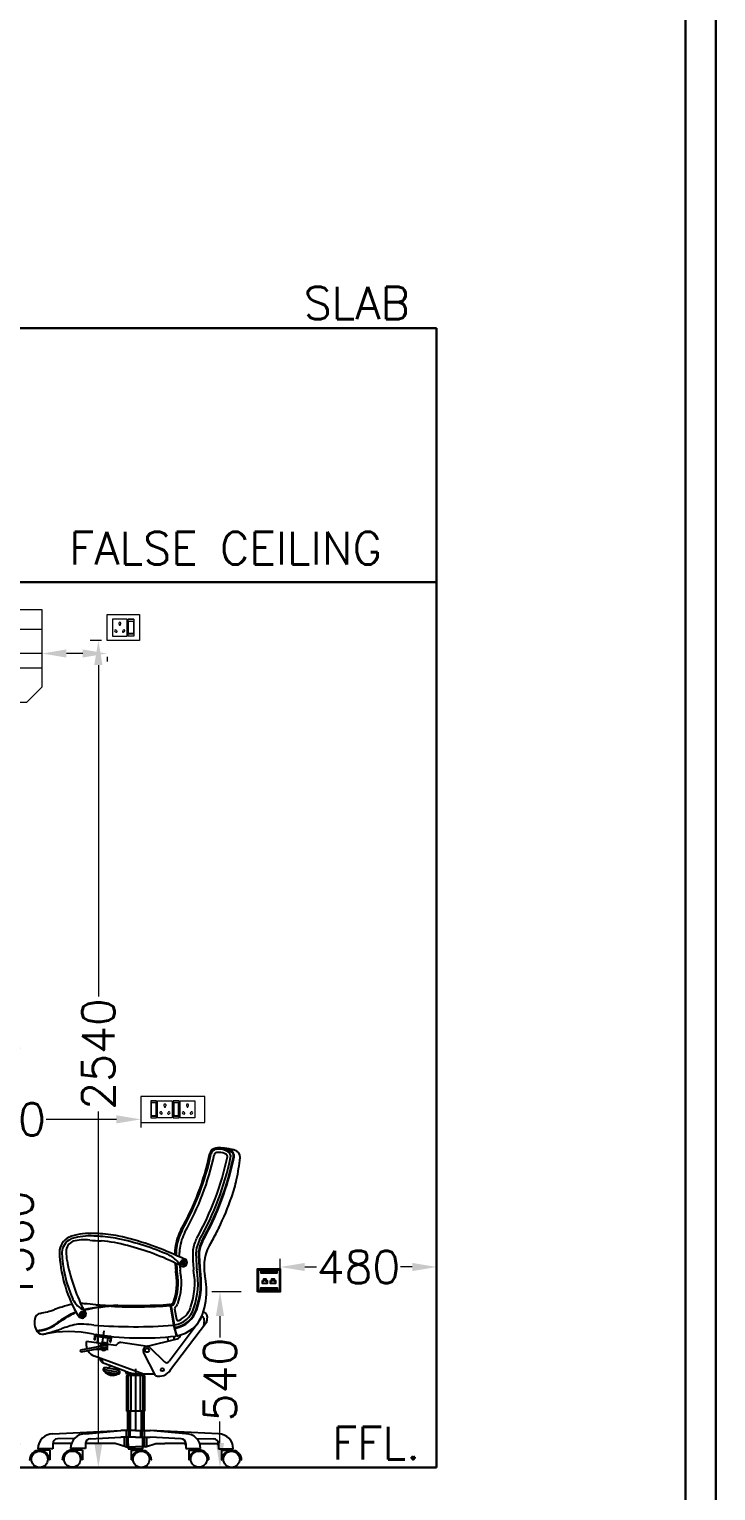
# Model space of a CAD drawing. Header units: millimetres. Extents: x 3552052 to 4144896, y -707811 to -630695.
# Drawn here: x 3720529 to 3722638, y -696804 to -692314 of the extents above; entities that cross this region are included whole.
import ezdxf

# ---------------------------------------------------------------- set-up
doc = ezdxf.new("R2010")
doc.units = ezdxf.units.MM
doc.header["$LTSCALE"] = 6
doc.header["$MEASUREMENT"] = 0
doc.layers.get('0').update_dxf_attribs({"linetype": 'CONTINUOUS', "lineweight": 0})
doc.layers.get('Defpoints').update_dxf_attribs({"linetype": 'CONTINUOUS', "lineweight": 0})
for name, color, linetype, lineweight in [('ELE-2NOS OF 6-16 RAW POWER SOCKET', 1, 'CONTINUOUS', 0), ('ELE-4M UPS P.SB', 3, 'CONTINUOUS', 0), ('ELE-SOCKET NMBERING', 7, 'CONTINUOUS', 9), ('ELE.LAN POINT', 3, 'CONTINUOUS', 0), ('EQP', 6, 'CONTINUOUS', 0), ('HVAC', 3, 'CONTINUOUS', 15), ('LIGHT', 2, 'CONTINUOUS', 0), ('MEP_HVAC_RA_DUCT', 1, 'CONTINUOUS', 0)]:
    doc.layers.add(name, color=color, linetype=linetype, lineweight=lineweight)
doc.layers.add('ELE-6A AC SOCKET', color=7, linetype='CONTINUOUS', lineweight=0, true_color=0x00ceb6)
doc.styles.add('Annotation', font='tahoma.ttf')
doc.styles.add('ROMANS', font='romans.shx')
doc.dimstyles.new('AEPL1', dxfattribs={"dimtxt": 100, "dimasz": 75, "dimexe": 25, "dimexo": 50, "dimtad": 0, "dimdec": 0, "dimtxsty": 'ROMANS', "dimcen": 2.5, "dimclrd": 7, "dimclre": 7, "dimclrt": 7, "dimadec": 0, "dimazin": 0, "dimtfac": 1, "dimtdec": 0, "dimtmove": 0, "dimatfit": 3, "dimfxl": 1, "dimlwd": 0, "dimlwe": 0, "dimarcsym": 0})

# ---------------------------------------------------------------- blocks, each defined once
blk = doc.blocks.new('FGFFF')
at = {"layer": 'HVAC', "color": 1}
for p, q in [((3634023.8, -694515.9), (3634973.8, -694515.9)), ((3634023.8, -694634.9), (3634973.8, -694634.9))]:
    blk.add_line(p, q, dxfattribs=at)
at = {"layer": 'HVAC', "color": 8}
for p, q in [((3634123.3, -694634.9), (3634123.3, -694679.6)), ((3634874.4, -694634.9), (3634874.4, -694679.6)), ((3634123.3, -694655.2), (3634874.4, -694655.2)), ((3634123.3, -694679.6), (3634874.4, -694679.6))]:
    blk.add_line(p, q, dxfattribs=at)
at = {"layer": 'HVAC', "color": 1}
blk.add_lwpolyline([(3634023.8, -694455.3), (3634973.8, -694455.3), (3634973.8, -694693.6), (3634926.3, -694741.1), (3634071.3, -694741.1), (3634023.8, -694693.6)], close=True, dxfattribs=at)
blk = doc.blocks.new('EQ2WE')
at = {"layer": 'ELE-6A AC SOCKET', "lineweight": 0}
for p, q in [((-99, 170), (-215, 170)), ((-215, 170), (-215, 36)), ((-99, 36), (-99, 170)), ((-91, 36), (-91, 170)), ((-91, 170), (-45, 170)), ((-45, 170), (-91, 170)), ((-87, 51), (-87, 155)), ((-87, 155), (-48, 155)), ((-48, 155), (-48, 51)), ((-45, 170), (-45, 36)), ((-45, 170), (-45, 36)), ((-215, 36), (-99, 36)), ((-45, 36), (-91, 36)), ((-48, 55), (-87, 55)), ((-48, 51), (-87, 51))]:
    blk.add_line(p, q, dxfattribs=at)
blk.add_lwpolyline([(0, 0), (-257, 0), (-257, 206), (0, 206)], close=True, dxfattribs=at)
for centre, radius, start, end in [((-157, 136), 9.08, 307.1584, 232.8416), ((-157, 127), 5.79, 161.4031, 18.5969), ((-190, 77), 7.83, 5.2689, 272.51), ((-184, 72), 6.31, 202.6838, 75.0951), ((-130, 72), 6.31, 104.9049, 337.3162), ((-124, 77), 7.83, 267.49, 174.7311)]:
    blk.add_arc(centre, radius, start, end, dxfattribs=at)
blk = doc.blocks.new('RTUH 6U')
at = {"layer": 'ELE-2NOS OF 6-16 RAW POWER SOCKET', "color": 30, "lineweight": 0, "ltscale": 300}
for p, q in [((-311.5, -26.5), (-226.5, -26.5)), ((-311.5, -123.5), (-311.5, -26.5)), ((-226.5, -26.5), (-226.5, -123.5)), ((-187.1, -26.5), (-220.9, -26.5)), ((-220.9, -26.5), (-220.9, -123.5)), ((-189.9, -37), (-218, -37)), ((-218, -37), (-218, -113)), ((-189.9, -40.4), (-218, -40.4)), ((-189.9, -113), (-189.9, -37)), ((-187.1, -123.5), (-187.1, -26.5)), ((-187.1, -123.5), (-187.1, -26.5)), ((-181.4, -123.5), (-181.4, -26.5)), ((-181.4, -26.5), (-96.4, -26.5)), ((-96.4, -26.5), (-96.4, -123.5)), ((-57, -26.5), (-90.8, -26.5)), ((-90.8, -26.5), (-90.8, -123.5)), ((-59.8, -37), (-88, -37)), ((-88, -37), (-88, -113)), ((-59.8, -40.4), (-88, -40.4)), ((-59.8, -113), (-59.8, -37)), ((-57, -123.5), (-57, -26.5)), ((-57, -123.5), (-57, -26.5)), ((-226.5, -123.5), (-311.5, -123.5)), ((-187.1, -123.5), (-220.9, -123.5)), ((-220.9, -123.5), (-187.1, -123.5)), ((-218, -113), (-189.9, -113)), ((-96.4, -123.5), (-181.4, -123.5)), ((-57, -123.5), (-90.8, -123.5)), ((-90.8, -123.5), (-57, -123.5)), ((-88, -113), (-59.8, -113))]:
    blk.add_line(p, q, dxfattribs=at)
blk.add_lwpolyline([(0, 0), (-368.5, 0), (-368.5, -150), (0, -150)], close=True, dxfattribs=at)
for centre, radius, start, end in [((-293.2, -56.1), 5.7, 87.48997, 354.73109), ((-288.7, -52.1), 4.6, 284.90486, 157.31619), ((-249.3, -52.1), 4.6, 22.68381, 255.09514), ((-244.8, -56.1), 5.7, 185.26891, 92.51003), ((-163.1, -56.1), 5.7, 87.48997, 354.73109), ((-158.6, -52.1), 4.6, 284.90486, 157.31619), ((-119.2, -52.1), 4.6, 22.68381, 255.09514), ((-114.7, -56.1), 5.7, 185.26891, 92.51003), ((-269, -99), 6.62, 127.15837, 52.84163), ((-269, -92.3), 4.22, 341.40312, 198.59688), ((-138.9, -99), 6.62, 127.15837, 52.84163), ((-138.9, -92.3), 4.22, 341.40312, 198.59688)]:
    blk.add_arc(centre, radius, start, end, dxfattribs=at)
blk = doc.blocks.new('*D233')
at = {"layer": 'Defpoints', "color": 0, "transparency": 16777216}
for p in [(3720032.1, -695592.2), (3720872.1, -695592.2), (3720872.1, -695662.8)]:
    blk.add_point(p, dxfattribs=at)
at = {"layer": 'ELE-4M UPS P.SB', "color": 7, "lineweight": 0, "transparency": 16777216}
for p, q in [((3720032.1, -695642.2), (3720032.1, -695687.8)), ((3720107.1, -695662.8), (3720322.9, -695662.8)), ((3720797.1, -695662.8), (3720581.3, -695662.8)), ((3720872.1, -695642.2), (3720872.1, -695687.8))]:
    blk.add_line(p, q, dxfattribs=at)
at = {"layer": 'ELE-4M UPS P.SB', "color": 7, "transparency": 16777216}
for points in [[(3720107.1, -695650.3), (3720107.1, -695675.3), (3720032.1, -695662.8)], [(3720797.1, -695650.3), (3720797.1, -695675.3), (3720872.1, -695662.8)]]:
    blk.add_solid(points, dxfattribs=at)
at = {"layer": 'ELE-4M UPS P.SB', "color": 7, "lineweight": -3, "transparency": 16777216, "insert": (3720452.1, -695662.8), "char_height": 100, "attachment_point": 5, "style": 'ROMANS'}
blk.add_mtext('840', dxfattribs=at)
blk = doc.blocks.new('*D234')
at = {"layer": 'Defpoints', "color": 0, "transparency": 16777216}
for p in [(3721780.6, -696116.3), (3721300.6, -696192.2), (3721780.6, -696192.2)]:
    blk.add_point(p, dxfattribs=at)
at = {"layer": 'ELE-4M UPS P.SB', "color": 7, "lineweight": 0, "transparency": 16777216}
for p, q in [((3721300.6, -696142.2), (3721300.6, -696091.3)), ((3721375.6, -696116.3), (3721411.4, -696116.3)), ((3721705.6, -696116.3), (3721669.8, -696116.3)), ((3721780.6, -696142.2), (3721780.6, -696091.3))]:
    blk.add_line(p, q, dxfattribs=at)
at = {"layer": 'ELE-4M UPS P.SB', "color": 7, "transparency": 16777216}
for points in [[(3721375.6, -696103.8), (3721375.6, -696128.8), (3721300.6, -696116.3)], [(3721705.6, -696103.8), (3721705.6, -696128.8), (3721780.6, -696116.3)]]:
    blk.add_solid(points, dxfattribs=at)
at = {"layer": 'ELE-4M UPS P.SB', "color": 7, "lineweight": -3, "transparency": 16777216, "insert": (3721540.6, -696116.3), "char_height": 100, "attachment_point": 5, "style": 'ROMANS'}
blk.add_mtext('480', dxfattribs=at)
blk = doc.blocks.new('*D235')
at = {"layer": 'Defpoints', "color": 0, "transparency": 16777216}
for p in [(3721230.6, -696192.2), (3721115.3, -696732.2), (3721230.6, -696732.2)]:
    blk.add_point(p, dxfattribs=at)
at = {"layer": 'ELE-4M UPS P.SB', "color": 7, "lineweight": 0, "transparency": 16777216}
for p, q in [((3721180.6, -696192.2), (3721090.3, -696192.2)), ((3721115.3, -696267.2), (3721115.3, -696333)), ((3721115.3, -696657.2), (3721115.3, -696591.4)), ((3721180.6, -696732.2), (3721090.3, -696732.2))]:
    blk.add_line(p, q, dxfattribs=at)
at = {"layer": 'ELE-4M UPS P.SB', "color": 7, "transparency": 16777216}
for points in [[(3721102.8, -696267.2), (3721127.8, -696267.2), (3721115.3, -696192.2)], [(3721102.8, -696657.2), (3721127.8, -696657.2), (3721115.3, -696732.2)]]:
    blk.add_solid(points, dxfattribs=at)
at = {"layer": 'ELE-4M UPS P.SB', "color": 7, "lineweight": -3, "transparency": 16777216, "insert": (3721115.3, -696462.2), "char_height": 100, "attachment_point": 5, "rotation": 90, "style": 'ROMANS'}
blk.add_mtext('540', dxfattribs=at)
blk = doc.blocks.new('*D236')
at = {"layer": 'Defpoints', "color": 0, "transparency": 16777216}
for p in [(3720568.6, -694192), (3720768.6, -694192), (3720568.6, -694231.6)]:
    blk.add_point(p, dxfattribs=at)
at = {"layer": 'ELE-4M UPS P.SB', "color": 7, "lineweight": 0, "transparency": 16777216}
for p, q in [((3720568.6, -694231.6), (3720493.6, -694231.6)), ((3720568.6, -694242), (3720568.6, -694256.6)), ((3720693.6, -694231.6), (3720643.6, -694231.6)), ((3720768.6, -694242), (3720768.6, -694256.6))]:
    blk.add_line(p, q, dxfattribs=at)
at = {"layer": 'ELE-4M UPS P.SB', "color": 7, "transparency": 16777216}
for points in [[(3720643.6, -694219.1), (3720643.6, -694244.1), (3720568.6, -694231.6)], [(3720693.6, -694219.1), (3720693.6, -694244.1), (3720768.6, -694231.6)]]:
    blk.add_solid(points, dxfattribs=at)
at = {"layer": 'ELE-4M UPS P.SB', "color": 7, "lineweight": -3, "transparency": 16777216, "insert": (3720364.4, -694231.6), "char_height": 100, "attachment_point": 5, "style": 'ROMANS'}
blk.add_mtext('200', dxfattribs=at)
blk = doc.blocks.new('*D263')
at = {"layer": 'Defpoints', "color": 0, "transparency": 16777216}
for p in [(3720801.9, -694192), (3720741.8, -696732.2), (3720801.9, -696732.2)]:
    blk.add_point(p, dxfattribs=at)
at = {"layer": 'ELE-4M UPS P.SB', "color": 7, "lineweight": 0, "transparency": 16777216}
for p, q in [((3720751.9, -694192), (3720716.8, -694192)), ((3720741.8, -694267), (3720741.8, -695285.3)), ((3720741.8, -696657.2), (3720741.8, -695638.9)), ((3720751.9, -696732.2), (3720716.8, -696732.2))]:
    blk.add_line(p, q, dxfattribs=at)
at = {"layer": 'ELE-4M UPS P.SB', "color": 7, "transparency": 16777216}
for points in [[(3720729.3, -694267), (3720754.3, -694267), (3720741.8, -694192)], [(3720729.3, -696657.2), (3720754.3, -696657.2), (3720741.8, -696732.2)]]:
    blk.add_solid(points, dxfattribs=at)
at = {"layer": 'ELE-4M UPS P.SB', "color": 7, "lineweight": -3, "transparency": 16777216, "insert": (3720741.8, -695462.1), "char_height": 100, "attachment_point": 5, "rotation": 90, "style": 'ROMANS'}
blk.add_mtext('2540', dxfattribs=at)
blk = doc.blocks.new('*D580')
at = {"layer": 'Defpoints', "color": 0, "transparency": 16777216}
for p in [(3720528.6, -695372.2), (3720490.1, -696732.2), (3720528.6, -696732.2)]:
    blk.add_point(p, dxfattribs=at)
at = {"layer": 'EQP', "color": 7, "lineweight": 0, "transparency": 16777216}
for p, q in [((3720478.6, -695372.2), (3720465.1, -695372.2)), ((3720490.1, -695447.2), (3720490.1, -695882.5)), ((3720490.1, -696657.2), (3720490.1, -696221.9)), ((3720478.6, -696732.2), (3720465.1, -696732.2))]:
    blk.add_line(p, q, dxfattribs=at)
at = {"layer": 'EQP', "color": 7, "transparency": 16777216}
for points in [[(3720477.6, -695447.2), (3720502.6, -695447.2), (3720490.1, -695372.2)], [(3720477.6, -696657.2), (3720502.6, -696657.2), (3720490.1, -696732.2)]]:
    blk.add_solid(points, dxfattribs=at)
at = {"layer": 'EQP', "color": 7, "lineweight": -3, "transparency": 16777216, "insert": (3720490.1, -696052.2), "char_height": 100, "attachment_point": 5, "rotation": 90, "style": 'ROMANS'}
blk.add_mtext('1360', dxfattribs=at)

msp = doc.modelspace()

# ---------------------------------------------------------------- linework, layer by layer
at = {"color": 7, "lineweight": 30}
for points in [[(3722637.9, -683374.7), (3722637.9, -699403), (3713637.9, -699403), (3713637.9, -683374.7)], [(3722544.7, -683468), (3722544.7, -699309.7), (3713731.2, -699309.7), (3713731.2, -683468)]]:
    msp.add_lwpolyline(points, close=True, dxfattribs=at)
at = {"layer": 'ELE-4M UPS P.SB', "color": 7, "lineweight": 30}
for p, q in [((3721233.1, -696124.9), (3721230.6, -696122.4)), ((3721298.1, -696124.9), (3721300.6, -696122.4)), ((3721230.6, -696192.2), (3721233.1, -696189.7)), ((3721300.6, -696192.2), (3721298.1, -696189.7))]:
    msp.add_line(p, q, dxfattribs=at)
at = {"layer": 'ELE-4M UPS P.SB', "color": 0, "lineweight": -3}
for points in [[(3721230.6, -696192.2), (3721230.6, -696122.4), (3721300.6, -696122.4), (3721300.6, -696192.2)], [(3721233.1, -696189.7), (3721233.1, -696124.9), (3721298.1, -696124.9), (3721298.1, -696189.7)], [(3721240.6, -696129.4), (3721240.6, -696134.4), (3721290.6, -696134.4), (3721290.6, -696129.4)], [(3721240.6, -696185.2), (3721240.6, -696180.2), (3721290.6, -696180.2), (3721290.6, -696185.2)]]:
    msp.add_lwpolyline(points, close=True, dxfattribs=at)
at = {"layer": 'ELE.LAN POINT', "color": 3, "lineweight": -3}
for points in [[(3721245.4, -696157.8), (3721249.6, -696157.8), (3721249.6, -696152.3), (3721256.1, -696152.3), (3721256.1, -696157.8), (3721260.4, -696157.8), (3721260.4, -696167.5), (3721245.4, -696167.5)], [(3721246.1, -696158.6), (3721250.4, -696158.6), (3721250.4, -696153.1), (3721255.4, -696153.1), (3721255.4, -696158.6), (3721259.6, -696158.6), (3721259.6, -696166.8), (3721246.1, -696166.8)]]:
    msp.add_lwpolyline(points, close=True, dxfattribs=at)
at = {"layer": 'ELE.LAN POINT', "color": 2, "lineweight": -3}
for points in [[(3721270.8, -696157.8), (3721275, -696157.8), (3721275, -696152.3), (3721281.6, -696152.3), (3721281.6, -696157.8), (3721285.8, -696157.8), (3721285.8, -696167.5), (3721270.8, -696167.5)], [(3721271.6, -696158.6), (3721275.8, -696158.6), (3721275.8, -696153.1), (3721280.8, -696153.1), (3721280.8, -696158.6), (3721285, -696158.6), (3721285, -696166.8), (3721271.6, -696166.8)]]:
    msp.add_lwpolyline(points, close=True, dxfattribs=at)
at = {"layer": 'EQP', "lineweight": -3}
for p, q in [((3721010.4, -696098.5), (3720992.5, -696107)), ((3720997.6, -696093.2), (3721006.5, -696112.1)), ((3720700, -696256.9), (3720682.1, -696265.5)), ((3720687.6, -696252.2), (3720696.3, -696270.6)), ((3720962.3, -696232.6), (3720973, -696294.9)), ((3720963.9, -696232.8), (3720974.2, -696292.8)), ((3720976, -696244.5), (3720981.6, -696276.8)), ((3721064.4, -696253.6), (3721072, -696259.4)), ((3721045.5, -696291.8), (3720959.1, -696406.4)), ((3721073.6, -696286.8), (3720960.6, -696436.8)), ((3721059.1, -696267.8), (3721063.3, -696270.9)), ((3721067.1, -696279.9), (3721064.9, -696298.4)), ((3721075.8, -696268.3), (3721073.6, -696286.8)), ((3720705.1, -696345.1), (3720704.5, -696348.5)), ((3720795.7, -696357.8), (3720705.1, -696345.1)), ((3720729.7, -696339.7), (3720731.4, -696327.8)), ((3720729.7, -696339.7), (3720732.2, -696340.1)), ((3720732.2, -696340.1), (3720733.4, -696330.9)), ((3720735.7, -696329.2), (3720776.9, -696335)), ((3720736.5, -696326.8), (3720777.2, -696332.5)), ((3720737, -696323.5), (3720777.7, -696329.2)), ((3720738.8, -696349.8), (3720741.6, -696330.1)), ((3720751.4, -696368.9), (3720759.3, -696312.2)), ((3720768.7, -696354), (3720771.5, -696334.2)), ((3720777.8, -696346.4), (3720779.1, -696337.3)), ((3720777.8, -696346.4), (3720780.3, -696346.8)), ((3720780.3, -696346.8), (3720781.9, -696334.9)), ((3720795.7, -696357.8), (3720802, -696351.4)), ((3720893.1, -696360.2), (3720810.3, -696348.5)), ((3720888.4, -696360.4), (3720983.9, -696336.6)), ((3720953.1, -696331.1), (3720956.1, -696343.5)), ((3720972.7, -696329.3), (3720975, -696338.8)), ((3720687.5, -696370.7), (3720769.1, -696355.3)), ((3720688.7, -696377.1), (3720770.3, -696361.7)), ((3720880.4, -696445.3), (3720730.3, -696390.6)), ((3720730.8, -696368.9), (3720771.9, -696368.9)), ((3720746.5, -696358.7), (3720768.7, -696354.6)), ((3720750.2, -696406.5), (3720746.5, -696396.5)), ((3720748, -696366.6), (3720770.2, -696362.4)), ((3720917, -696450.1), (3720880.5, -696377.7)), ((3720899.9, -696363.5), (3720944.5, -696407.5)), ((3720755.8, -696408.5), (3720752.1, -696398.7)), ((3720826.2, -696436.9), (3720754.6, -696410.9)), ((3720756.7, -696430), (3720807.6, -696440.6)), ((3720764.9, -696440.9), (3720764.8, -696441.3)), ((3720764.8, -696441.3), (3720795.7, -696447.8)), ((3720764.9, -696440.9), (3720795.8, -696447.4)), ((3720777.7, -696419.3), (3720777, -696421.5)), ((3720829.3, -696445.3), (3720826.2, -696436.9)), ((3720856.1, -696429), (3720856.1, -696618.2)), ((3720795.8, -696447.4), (3720795.7, -696447.8)), ((3720828.6, -696451.2), (3720828.6, -696559.2)), ((3720914.5, -696445.3), (3720829.3, -696445.3)), ((3720881.6, -696449.2), (3720830.6, -696449.2)), ((3720833.6, -696449.2), (3720833.6, -696559.2)), ((3720836.6, -696445.3), (3720836.6, -696449.2)), ((3720841.6, -696449.2), (3720841.6, -696559.2)), ((3720870.6, -696449.2), (3720870.6, -696559.2)), ((3720875.6, -696445.3), (3720875.6, -696449.2)), ((3720878.6, -696449.2), (3720878.6, -696559.2)), ((3720883.6, -696451.2), (3720883.6, -696559.2)), ((3720883.6, -696559.2), (3720828.6, -696559.2)), ((3720831.1, -696559.2), (3720831.1, -696618.2)), ((3720834.1, -696559.2), (3720834.1, -696618.2)), ((3720839.1, -696559.2), (3720839.1, -696618.2)), ((3720873.1, -696559.2), (3720873.1, -696618.2)), ((3720878.1, -696559.2), (3720878.1, -696618.2)), ((3720881.1, -696559.2), (3720881.1, -696618.2)), ((3720601.6, -696629.2), (3720811.1, -696618.2)), ((3720701.9, -696628.6), (3720811.1, -696618.2)), ((3720856.1, -696618.2), (3720811.1, -696618.2)), ((3720856.1, -696618.2), (3720811.1, -696618.2)), ((3720828.4, -696639.2), (3720828.4, -696618.2)), ((3720835.4, -696639.2), (3720835.4, -696618.2)), ((3720838.4, -696639.2), (3720838.4, -696618.2)), ((3720839.9, -696639.2), (3720839.9, -696618.2)), ((3720856.1, -696618.2), (3720901.1, -696618.2)), ((3720856.1, -696618.2), (3720901.1, -696618.2)), ((3720872.3, -696639.2), (3720872.3, -696618.2)), ((3720873.8, -696639.2), (3720873.8, -696618.2)), ((3720876.8, -696639.2), (3720876.8, -696618.2)), ((3720883.8, -696639.2), (3720883.8, -696618.2)), ((3721110.6, -696629.2), (3720901.1, -696618.2)), ((3721010.3, -696628.6), (3720901.1, -696618.2)), ((3720601.6, -696659.4), (3720601.6, -696674.7)), ((3720659.2, -696658.2), (3720606.6, -696658.2)), ((3720668.3, -696643.3), (3720616.3, -696644.4)), ((3720701.9, -696658.7), (3720701.9, -696674.1)), ((3720701.9, -696658.7), (3720701.9, -696674.1)), ((3720701.9, -696662.6), (3720701.9, -696674.1)), ((3720793.7, -696658.2), (3720706.9, -696658.2)), ((3720716.5, -696643.7), (3720811.1, -696639.2)), ((3720793.6, -696658.2), (3720793.7, -696658.2)), ((3720826.1, -696668.3), (3720793.6, -696658.2)), ((3720856.1, -696639.2), (3720811.1, -696639.2)), ((3720821.8, -696666.9), (3720821.8, -696639.2)), ((3720828.8, -696668.3), (3720828.8, -696639.2)), ((3720831.8, -696668.3), (3720831.8, -696639.2)), ((3720833.3, -696668.3), (3720833.3, -696639.2)), ((3720833.3, -696659.3), (3720833.3, -696674.6)), ((3720833.3, -696663.1), (3720833.3, -696674.6)), ((3720856.1, -696639.2), (3720901.1, -696639.2)), ((3720878.8, -696668.3), (3720878.8, -696639.2)), ((3720880.3, -696668.3), (3720880.3, -696639.2)), ((3720883.3, -696668.3), (3720883.3, -696639.2)), ((3720886.1, -696668.3), (3720918.6, -696658.2)), ((3720890.3, -696666.9), (3720890.3, -696639.2)), ((3720995.6, -696643.7), (3720901.1, -696639.2)), ((3720918.6, -696658.2), (3720946.1, -696658.2)), ((3721005.3, -696658.2), (3720946.1, -696658.2)), ((3721010.3, -696658.7), (3721010.3, -696674.1)), ((3721010.3, -696658.7), (3721010.3, -696674.1)), ((3721010.3, -696662.6), (3721010.3, -696674.1)), ((3721043.8, -696643.3), (3721095.9, -696644.4)), ((3721052.9, -696658.2), (3721105.6, -696658.2)), ((3721110.6, -696659.4), (3721110.6, -696674.7)), ((3720530.4, -696709.2), (3720531.4, -696709.2)), ((3720601.6, -696674.7), (3720556.1, -696674.7)), ((3720592.3, -696679.2), (3720561.3, -696679.2)), ((3720571.3, -696674.7), (3720571.3, -696679.2)), ((3720586.3, -696674.7), (3720571.3, -696674.7)), ((3720586.3, -696674.7), (3720586.3, -696679.2)), ((3720592.3, -696709.2), (3720591.3, -696709.2)), ((3720592.3, -696679.2), (3720592.3, -696709.2)), ((3720631.7, -696708.6), (3720630.6, -696708.6)), ((3720701.9, -696674.1), (3720656.4, -696674.1)), ((3720692.6, -696678.6), (3720661.6, -696678.6)), ((3720686.6, -696674.1), (3720671.6, -696674.1)), ((3720671.6, -696674.1), (3720671.6, -696678.6)), ((3720684.1, -696674.1), (3720674.1, -696674.1)), ((3720686.6, -696674.1), (3720686.6, -696678.6)), ((3720692.6, -696708.6), (3720691.5, -696708.6)), ((3720692.6, -696678.6), (3720692.6, -696708.6)), ((3720826.1, -696668.3), (3720856.1, -696668.3)), ((3720833.3, -696668.3), (3720833.3, -696674.6)), ((3720833.3, -696674.6), (3720878.8, -696674.6)), ((3720842.6, -696679.1), (3720842.6, -696709.1)), ((3720842.6, -696679.1), (3720873.6, -696679.1)), ((3720842.6, -696709.1), (3720843.6, -696709.1)), ((3720848.6, -696674.6), (3720863.6, -696674.6)), ((3720848.6, -696674.6), (3720848.6, -696679.1)), ((3720851.1, -696674.6), (3720861.1, -696674.6)), ((3720886.1, -696668.3), (3720856.1, -696668.3)), ((3720863.6, -696674.6), (3720863.6, -696679.1)), ((3720903.5, -696709.1), (3720904.6, -696709.1)), ((3721010.3, -696674.1), (3721055.8, -696674.1)), ((3721019.5, -696678.6), (3721050.5, -696678.6)), ((3721019.5, -696678.6), (3721019.5, -696708.6)), ((3721019.5, -696708.6), (3721020.6, -696708.6)), ((3721025.5, -696674.1), (3721025.5, -696678.6)), ((3721025.5, -696674.1), (3721040.5, -696674.1)), ((3721028, -696674.1), (3721038, -696674.1)), ((3721040.5, -696674.1), (3721040.5, -696678.6)), ((3721080.5, -696708.6), (3721081.5, -696708.6)), ((3721110.6, -696674.7), (3721156.1, -696674.7)), ((3721119.8, -696679.2), (3721119.8, -696709.2)), ((3721119.8, -696679.2), (3721150.8, -696679.2)), ((3721119.8, -696709.2), (3721120.9, -696709.2)), ((3721125.8, -696674.7), (3721140.8, -696674.7)), ((3721125.8, -696674.7), (3721125.8, -696679.2)), ((3721140.8, -696674.7), (3721140.8, -696679.2)), ((3721180.8, -696709.2), (3721181.8, -696709.2))]:
    msp.add_line(p, q, dxfattribs=at)
for centre, radius in [((3721002, -696102.5), 7), ((3720691.7, -696260.9), 7), ((3720691.7, -696260.9), 7), ((3720891.4, -696372.2), 6.09), ((3720938, -696431.9), 4.87), ((3720561.3, -696707.2), 25), ((3720661.6, -696706.6), 25), ((3720873.6, -696707.1), 25), ((3721050.5, -696706.6), 25), ((3721150.8, -696707.2), 25)]:
    msp.add_circle(centre, radius, dxfattribs=at)
for centre, radius, start, end in [((3721105.5, -695772.7), 22, 97.1447, 170.4578), ((3721105.5, -695772.7), 20, 97.1135, 170.4578), ((3721105.5, -695772.7), 18, 97.0765, 170.4578), ((3721105.5, -695772.7), 8, 90, 171.8543), ((3721111.3, -695813.1), 62.7, 88.2485, 97.8024), ((3721111.3, -695813.1), 60.7, 88.213, 97.8024), ((3721111.3, -695813.1), 58.7, 88.5989, 97.8024), ((3721116.7, -695898), 133.7, 92.062, 94.7929), ((3721112.7, -695806.6), 42.3, 58.2441, 91.1284), ((3721112.7, -695806.6), 52.3, 57.4104, 90), ((3721113.7, -695826.6), 76.2, 61.5627, 90.4078), ((3721113.7, -695826.6), 74.2, 61.5627, 90.4369), ((3721104.1, -695955.4), 205.3, 77.4002, 84.816), ((3721131.3, -695776.6), 17, 348.2027, 58.2441), ((3721141.4, -695810.8), 56.3, 70.5878, 82.2896), ((3721141.9, -695774.5), 15, 348.4834, 61.5627), ((3721141.9, -695774.5), 17, 348.4834, 61.5627), ((3721155.3, -695779.1), 22, 356.9636, 78.2816), ((3720289.6, -695600.8), 811.8, 330.3848, 348.0448), ((3720289.6, -695600.8), 813.8, 330.3848, 348.0448), ((3720289.6, -695600.8), 815.8, 330.3848, 348.0448), ((3720289.6, -695600.8), 825.8, 330.3848, 348.0663), ((3720289.6, -695600.8), 866.8, 330.4706, 348.2027), ((3720289.6, -695600.8), 876.8, 330.4706, 348.2027), ((3720289.6, -695600.8), 884.8, 330.4706, 348.4834), ((3720289.6, -695600.8), 886.8, 330.4706, 348.4834), ((3720289.6, -695600.8), 886.8, 330.4706, 347.7815), ((3721131.3, -695776.6), 7, 348.2027, 58.2441), ((3720505.2, -695705.1), 676.3, 347.8451, 353.61), ((3720726.4, -695752.8), 450, 340.8168, 347.8451), ((3720289.6, -695600.8), 912.5, 334.2445, 340.8168), ((3720675.6, -696072.8), 53.7, 115.7333, 177.9706), ((3720675.6, -696072.8), 45.7, 115.6208, 177.9706), ((3720676.3, -696068.3), 33.4, 111.9675, 182.7871), ((3720673.5, -696066), 46.7, 108.3451, 117.1686), ((3720673.5, -696066), 38.7, 108.1807, 117.1425), ((3720716, -696206.6), 193.6, 86.3858, 107.1718), ((3720716, -696206.6), 185.6, 86.3858, 107.0943), ((3720697.9, -696169.7), 136.8, 82.7612, 104.445), ((3720779.9, -695272.2), 764.6, 265.1453, 267.7602), ((3720729.4, -696146.5), 133, 85.664, 90.5337), ((3720729.4, -696146.5), 125, 85.664, 90.5337), ((3720727.3, -696394.1), 372.5, 78.3438, 88.1721), ((3720727.3, -696394.1), 380.5, 78.3438, 88.1721), ((3720712, -696488.3), 453.7, 74.7693, 85.1986), ((3720630.5, -696831.3), 820.2, 66.4862, 77.8935), ((3720630.5, -696831.3), 828.2, 64.6429, 77.8935), ((3721145.6, -696080.5), 169.5, 152.4175, 172.0075), ((3721145.6, -696080.5), 167.5, 152.4175, 172.0075), ((3721145.6, -696080.5), 165.5, 152.4175, 172.0075), ((3721145.6, -696080.5), 155.5, 152.4175, 172.0075), ((3721145.6, -696080.5), 114.5, 152.9712, 172.0075), ((3721145.6, -696080.5), 104.5, 152.9712, 172.0075), ((3721145.6, -696080.5), 96.5, 152.9712, 172.0075), ((3721145.6, -696080.5), 94.5, 152.9712, 172.0075), ((3720575.1, -695739.1), 595.3, 329.7001, 334.2727), ((3721516.8, -696192.9), 450, 154.2445, 154.2727), ((3721047.3, -696051.4), 425.8, 182.6279, 208.6457), ((3721025.8, -696056.4), 396.1, 182.0537, 203.6157), ((3720785.7, -696069.5), 142.8, 180.1473, 190.8298), ((3720633.9, -696819), 793.4, 63.3702, 75.5968), ((3720924.1, -696151.8), 80, 33.8535, 65.1446), ((3721186.3, -696081.3), 210, 173.3542, 177.6556), ((3721724.3, -696062.9), 747.9, 180.7594, 181.2189), ((3721186.3, -696081.3), 208, 173.3542, 177.6556), ((3721724.3, -696062.9), 745.9, 180.7594, 181.2938), ((3721186.3, -696081.3), 206, 173.3542, 179.788), ((3720672.4, -696851.4), 829.8, 65.9751, 67.8566), ((3721186.3, -696081.3), 196, 173.3542, 179.788), ((3721186.3, -696081.3), 155, 173.3542, 176.9999), ((3721724.3, -696062.9), 692.9, 180.9181, 185.1809), ((3721186.3, -696081.3), 145, 173.3542, 176.9999), ((3721724.3, -696062.9), 682.9, 180.9181, 185.1809), ((3721186.3, -696081.3), 137, 173.3542, 176.9999), ((3721724.3, -696062.9), 674.9, 180.9181, 185.1809), ((3721186.3, -696081.3), 135, 173.3542, 176.9999), ((3721724.3, -696062.9), 672.9, 180.9181, 185.1809), ((3721205.4, -696115.4), 139, 146.8667, 191.5006), ((3721199, -695993.9), 562.9, 190.4852, 206.3725), ((3721724.3, -696062.9), 747.9, 183.1418, 184.9693), ((3720460.7, -696197.6), 523.2, 6.6405, 7.6673), ((3721724.3, -696062.9), 745.9, 183.2266, 184.9693), ((3720460.7, -696197.6), 525.2, 6.6405, 7.6673), ((3721724.3, -696062.9), 743.9, 183.3125, 184.9693), ((3720460.7, -696197.6), 527.2, 6.6405, 7.6673), ((3721160.7, -695786.4), 365.9, 242.0966, 243.3568), ((-4523271.1, -6226316.8), 9927289, 33.85348938, 33.85351197), ((3721724.3, -696062.9), 733.9, 183.3125, 184.9693), ((3721002, -696102.5), 12.2, 221.0448, 47.2627), ((3720460.7, -696197.6), 537.2, 6.6405, 7.6673), ((3720813.9, -696165.9), 224, 340.3967, 10.1169), ((3720813.9, -696165.9), 234, 340.3967, 10.1169), ((3720813.9, -696165.9), 242, 340.3967, 10.1169), ((3720813.9, -696165.9), 244, 340.3967, 10.1169), ((3720813.9, -696165.9), 169, 339.5954, 9.7613), ((3720813.9, -696165.9), 171, 339.5954, 9.7613), ((3720813.9, -696165.9), 173, 339.5954, 9.7613), ((3720813.9, -696165.9), 183, 339.5954, 9.7613), ((3720773.5, -696198.1), 300.8, 3.6972, 10.5312), ((3720744.3, -696169.4), 93.4, 209.2918, 240.4734), ((3720872.2, -696191.7), 202, 339.581, 3.6722), ((3720565.9, -696277.4), 19, 99.8415, 161.0445), ((3720518.2, -696002.5), 260, 279.8415, 289.9696), ((3720716.8, -696549), 321.5, 105.6583, 109.9696), ((3720666.4, -696380.7), 145.9, 104.2845, 104.4433), ((3720666.4, -696380.7), 145.9, 104.2845, 104.4433), ((3720690, -696403.3), 174.5, 99.4727, 109.9757), ((3720735.4, -696419.8), 176.5, 110.6587, 125.8337), ((3720735.4, -696419.8), 174.5, 110.6587, 125.8585), ((3720757.5, -696209.4), 95.7, 208.7972, 218.4972), ((3720691.7, -696260.9), 12.2, 214.3061, 36.9386), ((3720690, -696403.3), 174.5, 86.2531, 90.8569), ((3720756.8, -696209.5), 71.1, 209.0399, 211.4335), ((3720767.9, -696197.9), 86.7, 213.9254, 219.9519), ((3720824.8, -696815.8), 582.4, 92.3008, 102.6925), ((3720735.4, -696419.8), 176.5, 102.1741, 102.6351), ((3720824.8, -696815.8), 580.4, 92.3008, 102.6182), ((3720667.3, -696808.6), 580.4, 83.3707, 86.9601), ((3720691.7, -696260.9), 12.2, 42.2216, 57.3278), ((3720852.7, -694726.5), 1510.2, 265.5054, 267.2813), ((3720852.7, -694726.5), 1512.2, 267.2859, 274.1699), ((3720852.7, -694726.5), 1508.2, 268.0506, 274.0863), ((3720852.7, -694726.5), 1510.2, 268.0534, 274.1281), ((3720960.3, -696232.9), 2, 9.7211, 94.0863), ((3720961.5, -696233.8), 1, 9.7211, 94.1281), ((3720965.9, -696232.5), 2, 102.3239, 189.7553), ((3720965.1, -696233.6), 1, 97.6047, 189.7553), ((3720963.1, -696220.8), 14, 274.592, 337.1879), ((3720963.2, -696220.9), 11.9, 278.4069, 337.2), ((3720963.3, -696221), 9.74, 282.8013, 337.2307), ((3720981, -696243.6), 5, 128.0296, 189.7553), ((3720963.2, -696220.7), 75, 280.2808, 341.5274), ((3720963.1, -696220.8), 24, 308.0296, 337.1879), ((3720963.2, -696220.7), 83, 280.4037, 341.5274), ((3720963.2, -696220.7), 85, 280.4522, 341.5274), ((3720964.3, -696226), 103.6, 281.3556, 339.581), ((3720963.2, -696220.7), 65, 292.9244, 341.5274), ((3721066.2, -696267.2), 9.74, 353.1735, 53), ((3720594.3, -696287.1), 49, 161.0445, 213.417), ((3720546.4, -696200.4), 111.2, 272.7759, 306.6968), ((3720546.4, -696200.4), 113.2, 273.3209, 306.6968), ((3720460.2, -696081.5), 258, 305.3794, 305.8906), ((3720518.2, -696002.5), 323, 286.6693, 289.9696), ((3720801.1, -696552.5), 323.5, 121.5001, 125.8906), ((3720801.1, -696552.5), 321.5, 121.4866, 125.8906), ((3720716.8, -696549), 258.5, 105.0017, 109.9696), ((3720690, -696403.3), 111.5, 86.2531, 111.1029), ((3720667.3, -696808.6), 517.4, 83.2415, 86.6593), ((3720852.7, -694726.5), 1573.2, 265.4596, 274.3126), ((3720970.8, -696293.4), 1.84, 274.8112, 8.3214), ((3721274, -696236.5), 306.6, 190.9942, 197.03), ((3720976.2, -696292.5), 2, 189.7553, 280.2808), ((3721291.7, -696232.2), 323.3, 190.8029, 196.9438), ((3720977.8, -696300.3), 2, 192.2365, 280.4037), ((3720978.2, -696302.3), 2, 192.5934, 280.4522), ((3720986.5, -696275.9), 5, 189.7553, 292.9244), ((3720953, -696223.3), 115.1, 322.495, 337.2709), ((3721057.4, -696278.7), 9.74, 353.1735, 53), ((3720570.1, -696303.1), 20, 213.417, 283.0002), ((3720315.4, -695371.9), 985.3, 285.2413, 287.4465), ((3720650.5, -696684.9), 370.2, 78.0815, 101.8478), ((3720743.9, -696353.3), 39.7, 167.9652, 200.2667), ((3720875, -695392.4), 942, 260.9582, 276.3415), ((3720735.9, -696331.8), 5, 82.0266, 172.0266), ((3720736.3, -696328.5), 5, 82.0266, 172.0266), ((3720735.4, -696331.2), 2, 82.0266, 172.0266), ((3720758.4, -696360.6), 12, 206.4128, 174.985), ((3720776.5, -696337.5), 5, 352.0266, 82.0266), ((3720777.1, -696337.1), 2, 352.0266, 82.0266), ((3720777, -696334.2), 5, 352.0266, 82.0266), ((3720809, -696358.2), 9.74, 82, 135.8161), ((3720978.8, -696326.6), 2, 276.3415, 9.7211), ((3720984.3, -696325.6), 2, 189.7553, 281.3556), ((3720980.3, -696322.4), 14.6, 283.9989, 349.7713), ((3720690.7, -696373.4), 4.38, 142.7616, 238.6362), ((3720743.9, -696353.3), 39.7, 209.9609, 250.0344), ((3720891.4, -696372.2), 12.2, 45.3904, 206.7054), ((3720757.1, -696404), 7.31, 200.1722, 250), ((3720762.6, -696406), 7.31, 200.1722, 250), ((3720762.1, -696431.1), 5.5, 78.2095, 258.2095), ((3720834.6, -696184), 263.1, 253.7399, 262.6791), ((3720785.6, -696418.9), 30.3, 215.5737, 226.8078), ((3720729.7, -696686.6), 263.1, 73.7399, 82.6791), ((3720729.7, -696686.6), 263.1, 81.4223, 82.6791), ((3720786.1, -696416.4), 32.8, 229.519, 286.9), ((3720770, -696419.3), 7.31, 261.4223, 342.6063), ((3720800.3, -696425.7), 7.31, 176.5728, 254.858), ((3720729.7, -696686.6), 263.1, 73.7399, 74.858), ((3720802.2, -696439.5), 5.5, 258.2095, 78.2095), ((3720873.9, -696310.2), 135.5, 249.38, 265.9176), ((3720928.4, -696409.7), 42, 254.1384, 326.0434), ((3720951.3, -696400.6), 9.74, 225.3915, 323), ((3720785.6, -696418.9), 30.3, 289.6112, 300.8453), ((3720830.6, -696451.2), 2, 90, 180), ((3720881.6, -696451.2), 2, 0, 90), ((3720601.6, -696674.7), 45.5, 90, 180), ((3720616.6, -696659.4), 15, 91.2165, 180), ((3720606.6, -696663.2), 5, 90, 180), ((3720701.9, -696674.1), 45.5, 90, 180), ((3720716.9, -696658.7), 15, 91.2165, 180), ((3720706.9, -696663.2), 5, 90, 180), ((3720995.3, -696658.7), 15, 0, 88.7835), ((3721005.3, -696663.2), 5, 0, 90), ((3721010.3, -696674.1), 45.5, 0, 90), ((3721095.6, -696659.4), 15, 0, 88.7835), ((3721105.6, -696663.2), 5, 0, 90), ((3721110.6, -696674.7), 45.5, 0, 90), ((3720561.3, -696710.2), 31, 89.9991, 178.241), ((3720561.3, -696710.2), 30, 1.759, 178.241), ((3720661.6, -696709.5), 31, 90, 178.241), ((3720661.6, -696709.5), 30, 1.759, 178.241), ((3720873.6, -696710.1), 30, 1.759, 178.241), ((3720873.6, -696710.1), 31, 1.759, 90), ((3720833.3, -696674.6), 45.5, 0, 8.0545), ((3721050.5, -696709.5), 30, 1.759, 178.241), ((3721050.5, -696709.5), 31, 1.759, 90), ((3721150.8, -696710.2), 30, 1.759, 178.241), ((3721150.8, -696710.2), 31, 1.759, 90)]:
    msp.add_arc(centre, radius, start, end, dxfattribs=at)
at = {"layer": 'MEP_HVAC_RA_DUCT', "color": 7, "lineweight": 30}
msp.add_line((3721780.6, -693232.2), (3721780.6, -696732.2), dxfattribs=at)
for points in [[(3721780.6, -693232.2), (3718538.6, -693232.2)], [(3721780.6, -694012), (3718538.6, -694012)], [(3721780.6, -696732.2), (3718538.6, -696732.2)]]:
    msp.add_lwpolyline(points, dxfattribs=at)

# ---------------------------------------------------------------- block references
at = {"layer": 'ELE-2NOS OF 6-16 RAW POWER SOCKET', "color": 3, "lineweight": -3, "xscale": 0.5333333333336726, "yscale": 0.5333333333336726, "zscale": 0.5333333333336726, "rotation": 179.9999999999999}
msp.add_blockref('RTUH 6U', (3720872.1, -695672.2), dxfattribs=at)
at = {"layer": 'ELE-6A AC SOCKET', "color": 254, "lineweight": -3, "true_color": 0xdebad0, "xscale": 0.3885944238316955, "yscale": 0.3885944238316955, "zscale": 0.3885944238316955}
msp.add_blockref('EQ2WE', (3720868.6, -694192), dxfattribs=at)
at = {"layer": 'LIGHT', "lineweight": -3}
msp.add_blockref('FGFFF', (85594.8, 358.9), dxfattribs=at)

# ---------------------------------------------------------------- texts
at = {"layer": 'ELE-SOCKET NMBERING', "color": 0, "lineweight": -3, "char_height": 100.004, "width": 2358.602, "attachment_point": 1, "style": 'Annotation'}
for s, insert in [('{\\Fromans|c0;SLAB}', (3721372.6, -693104.8)), ('{\\Fromans|c0;FALSE CEILING }', (3720652.4, -693858.2)), ('{\\Fromans|c0;FFL.}', (3721460, -696607.2))]:
    msp.add_mtext(s, dxfattribs=dict(at, insert=insert))
at = {"layer": 'ELE-SOCKET NMBERING', "color": 0, "lineweight": -3, "char_height": 5, "attachment_point": 1, "rotation": 180, "style": 'Annotation'}
for insert, width in [((3721277, -696134.4), 2314.428), ((3721274.1, -696185.2), 2358.602)]:
    msp.add_mtext('{\\Fromans|c0;XXXX}', dxfattribs=dict(at, insert=insert, width=width))

# ---------------------------------------------------------------- dimensions: what is measured, and where the dimension line sits
at = {"layer": 'ELE-4M UPS P.SB', "color": 0, "lineweight": -3}
for base, p1, p2, picture, middle in [((3720568.6, -694231.6), (3720768.6, -694192), (3720568.6, -694192), '*D236', (3720364.4, -694231.6)), ((3720872.1, -695662.8), (3720032.1, -695592.2), (3720872.1, -695592.2), '*D233', (3720452.1, -695662.8)), ((3721780.6, -696116.3), (3721300.6, -696192.2), (3721780.6, -696192.2), '*D234', (3721540.6, -696116.3))]:
    dim = msp.add_linear_dim(base=base, p1=p1, p2=p2, dimstyle='AEPL1', dxfattribs=at)
    dim.commit()
    dim.dimension.update_dxf_attribs({"geometry": picture, "text_midpoint": middle})
for base, p1, p2, picture, middle in [((3720741.8, -696732.2), (3720801.9, -694192), (3720801.9, -696732.2), '*D263', (3720741.8, -695462.1)), ((3721115.3, -696732.2), (3721230.6, -696192.2), (3721230.6, -696732.2), '*D235', (3721115.3, -696462.2))]:
    dim = msp.add_linear_dim(base=base, p1=p1, p2=p2, angle=90, dimstyle='AEPL1', dxfattribs=at)
    dim.commit()
    dim.dimension.update_dxf_attribs({"geometry": picture, "text_midpoint": middle})
at = {"layer": 'EQP', "lineweight": -3}
dim = msp.add_linear_dim(base=(3720490.1, -696732.2), p1=(3720528.6, -695372.2), p2=(3720528.6, -696732.2), angle=90, dimstyle='AEPL1', dxfattribs=at)
dim.commit()
dim.dimension.update_dxf_attribs({"geometry": '*D580', "text_midpoint": (3720490.1, -696052.2)})

doc.saveas('drawing.dxf')
